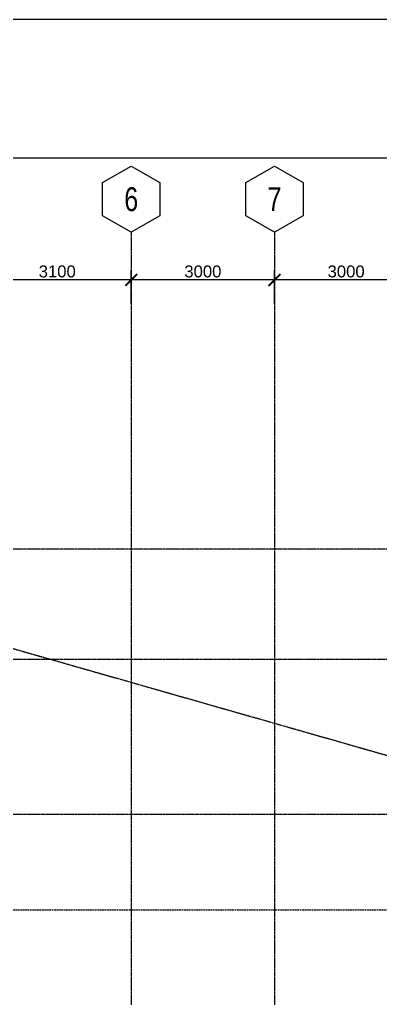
# Model space of a CAD drawing. Header units: inches. Extents: x -189245 to 740841, y -215444 to 469401.
# Drawn here: x 84720 to 92276, y -98931 to -78428 of the extents above; entities that cross this region are included whole.
import ezdxf
from ezdxf.enums import TextEntityAlignment as Align

# ---------------------------------------------------------------- set-up
doc = ezdxf.new("R2010")
doc.units = ezdxf.units.IN
doc.header["$LTSCALE"] = 10
doc.header["$MEASUREMENT"] = 0
doc.linetypes.add('GRID NORMAL$0$GRID BASEMENT$0$GRID GROUND$0$GRID$0$$0$PHANTOM', pattern=[2.5, 1.25, -0.25, 0.25, -0.25, 0.25, -0.25])
doc.linetypes.add('HIDDEN', pattern=[0.375, 0.25, -0.125])
for name, color, linetype in [('3', 252, 'Continuous'), ('a-dim', 8, 'Continuous'), ('A-GRID', 8, 'Continuous'), ('GRID BASEMENT$0$A-PROPERTY LINE', 1, 'Continuous'), ('TSG- plaster', 4, 'Continuous')]:
    doc.layers.add(name, color=color, linetype=linetype)
doc.layers.add('DEFPOINT', color=7, linetype='Continuous', plot=False)
doc.styles.add('GRID NORMAL$0$GRID BASEMENT$0$GRID GROUND$0$GRID$0$Standard', font='ARIAL.TTF')
doc.dimstyles.new('GRID NORMAL$0$GRID BASEMENT$0$GRID GROUND$0$GRID$0$Standard', dxfattribs={"dimtxt": 250, "dimasz": 0.18, "dimexe": 0.18, "dimexo": 0.0625, "dimgap": 50, "dimtad": 1, "dimdec": 0, "dimzin": 0, "dimdsep": 46, "dimtxsty": 'GRID NORMAL$0$GRID BASEMENT$0$GRID GROUND$0$GRID$0$Standard', "dimcen": 0.09, "dimadec": 0, "dimazin": 0, "dimtfac": 1, "dimtdec": 0, "dimtofl": 0, "dimtmove": 0, "dimatfit": 3, "dimfxl": 1, "dimtolj": 1, "dimtzin": 0, "dimarcsym": 0})

# ---------------------------------------------------------------- blocks, each defined once
blk = doc.blocks.new('GRID NORMAL$0$GRID BASEMENT$0$GRID GROUND$0$GRID$0$$0$GRID-V')
at = {"color": 3}
blk.add_lwpolyline([(6, 10.39), (0, 13.86), (-6, 10.39), (-6, 3.46), (0, 0), (6, 3.46)], close=True, dxfattribs=at)
at = {"color": 6, "style": 'GRID NORMAL$0$GRID BASEMENT$0$GRID GROUND$0$GRID$0$Standard', "width": 0.75}
blk.add_attdef('V', text='', height=5, dxfattribs=at).set_placement((0, 6.93), align=Align.MIDDLE)
blk = doc.blocks.new('GRID NORMAL$0$GRID BASEMENT$0$GRID GROUND$0$GRID$0$_ARCHTICK')
at = {"color": 0, "linetype": 'ByBlock', "ltscale": 20, "const_width": 0.15}
blk.add_lwpolyline([(-0.5, -0.5), (0.5, 0.5)], dxfattribs=at)
blk = doc.blocks.new('*D448')
at = {"layer": 'a-dim', "color": 0, "lineweight": -2, "ltscale": 500}
for p, q in [((-77959, -230188), (-77959, -229488)), ((-74859, -230188), (-74859, -229488)), ((-74659, -229688), (-78159, -229688))]:
    blk.add_line(p, q, dxfattribs=at)
at = {"layer": 'Defpoints', "color": 0, "ltscale": 500}
for p in [(-77959, -229688), (-77959, -230188), (-74859, -230188)]:
    blk.add_point(p, dxfattribs=at)
at = {"layer": 'a-dim', "color": 0, "lineweight": -2, "ltscale": 500, "xscale": 250, "yscale": 250, "zscale": 250, "rotation": 180}
blk.add_blockref('GRID NORMAL$0$GRID BASEMENT$0$GRID GROUND$0$GRID$0$_ARCHTICK', (-77959, -229688), dxfattribs=at)
at = {"layer": 'a-dim', "color": 0, "lineweight": -2, "ltscale": 500, "xscale": 250, "yscale": 250, "zscale": 250}
blk.add_blockref('GRID NORMAL$0$GRID BASEMENT$0$GRID GROUND$0$GRID$0$_ARCHTICK', (-74859, -229688), dxfattribs=at)
at = {"layer": 'a-dim', "color": 3, "ltscale": 500, "insert": (-76409, -229511), "char_height": 250, "attachment_point": 5, "style": 'GRID NORMAL$0$GRID BASEMENT$0$GRID GROUND$0$GRID$0$Standard'}
blk.add_mtext('\\A1;3100', dxfattribs=at)
blk = doc.blocks.new('*D452')
at = {"layer": 'a-dim', "color": 0, "lineweight": -2, "ltscale": 500}
for p, q in [((-74859, -230188), (-74859, -229488)), ((-71859, -230188), (-71859, -229488)), ((-71659, -229688), (-75059, -229688))]:
    blk.add_line(p, q, dxfattribs=at)
at = {"layer": 'Defpoints', "color": 0, "ltscale": 500}
for p in [(-74859, -229688), (-74859, -230188), (-71859, -230188)]:
    blk.add_point(p, dxfattribs=at)
at = {"layer": 'a-dim', "color": 0, "lineweight": -2, "ltscale": 500, "xscale": 250, "yscale": 250, "zscale": 250, "rotation": 180}
blk.add_blockref('GRID NORMAL$0$GRID BASEMENT$0$GRID GROUND$0$GRID$0$_ARCHTICK', (-74859, -229688), dxfattribs=at)
at = {"layer": 'a-dim', "color": 0, "lineweight": -2, "ltscale": 500, "xscale": 250, "yscale": 250, "zscale": 250}
blk.add_blockref('GRID NORMAL$0$GRID BASEMENT$0$GRID GROUND$0$GRID$0$_ARCHTICK', (-71859, -229688), dxfattribs=at)
at = {"layer": 'a-dim', "color": 3, "ltscale": 500, "insert": (-73359, -229511), "char_height": 250, "attachment_point": 5, "style": 'GRID NORMAL$0$GRID BASEMENT$0$GRID GROUND$0$GRID$0$Standard'}
blk.add_mtext('\\A1;3000', dxfattribs=at)
blk = doc.blocks.new('*D455')
at = {"layer": 'a-dim', "color": 0, "lineweight": -2, "ltscale": 500}
for p, q in [((-71859, -230188), (-71859, -229488)), ((-68859, -230188), (-68859, -229488)), ((-68659, -229688), (-72059, -229688))]:
    blk.add_line(p, q, dxfattribs=at)
at = {"layer": 'Defpoints', "color": 0, "ltscale": 500}
for p in [(-71859, -229688), (-71859, -230188), (-68859, -230188)]:
    blk.add_point(p, dxfattribs=at)
at = {"layer": 'a-dim', "color": 0, "lineweight": -2, "ltscale": 500, "xscale": 250, "yscale": 250, "zscale": 250, "rotation": 180}
blk.add_blockref('GRID NORMAL$0$GRID BASEMENT$0$GRID GROUND$0$GRID$0$_ARCHTICK', (-71859, -229688), dxfattribs=at)
at = {"layer": 'a-dim', "color": 0, "lineweight": -2, "ltscale": 500, "xscale": 250, "yscale": 250, "zscale": 250}
blk.add_blockref('GRID NORMAL$0$GRID BASEMENT$0$GRID GROUND$0$GRID$0$_ARCHTICK', (-68859, -229688), dxfattribs=at)
at = {"layer": 'a-dim', "color": 3, "ltscale": 500, "insert": (-70359, -229511), "char_height": 250, "attachment_point": 5, "style": 'GRID NORMAL$0$GRID BASEMENT$0$GRID GROUND$0$GRID$0$Standard'}
blk.add_mtext('\\A1;3000', dxfattribs=at)
blk = doc.blocks.new('grid')
at = {"layer": 'A-GRID', "linetype": 'GRID NORMAL$0$GRID BASEMENT$0$GRID GROUND$0$GRID$0$$0$PHANTOM'}
for p, q in [((-74858.8, -228688.5), (-74858.8, -289256.3)), ((-71858.8, -228688.5), (-71858.8, -289256.3)), ((-33688.1, -235324.1), (-100703.6, -235324.1)), ((-33688.1, -237636.6), (-100703.6, -237636.6)), ((-33688.1, -240886.6), (-100703.6, -240886.6))]:
    blk.add_line(p, q, dxfattribs=at)
at = {"layer": 'A-GRID'}
ref = blk.add_blockref('GRID NORMAL$0$GRID BASEMENT$0$GRID GROUND$0$GRID$0$$0$GRID-V', (-74858.8, -228688.5), dxfattribs=dict(at, xscale=-100, yscale=100, zscale=100))
ref.add_attrib('V', '6', dxfattribs={"layer": '0', "color": 6, "height": 500, "style": 'GRID NORMAL$0$GRID BASEMENT$0$GRID GROUND$0$GRID$0$Standard', "width": 0.75}).set_placement((-74858.8, -227995.7), align=Align.MIDDLE)
ref = blk.add_blockref('GRID NORMAL$0$GRID BASEMENT$0$GRID GROUND$0$GRID$0$$0$GRID-V', (-71858.8, -228688.5), dxfattribs=dict(at, xscale=-100, yscale=100, zscale=100))
ref.add_attrib('V', '7', dxfattribs={"layer": '0', "color": 6, "height": 500, "style": 'GRID NORMAL$0$GRID BASEMENT$0$GRID GROUND$0$GRID$0$Standard', "width": 0.75}).set_placement((-71858.8, -227995.7), align=Align.MIDDLE)
at = {"layer": 'a-dim', "ltscale": 500}
for base, p1, p2, picture, middle in [((-77958.8, -229688.5), (-74858.8, -230188.5), (-77958.8, -230188.5), '*D448', (-76408.8, -229510.8)), ((-74858.8, -229688.5), (-71858.8, -230188.5), (-74858.8, -230188.5), '*D452', (-73358.8, -229510.8)), ((-71858.8, -229688.5), (-68858.8, -230188.4), (-71858.8, -230188.4), '*D455', (-70358.8, -229510.8))]:
    dim = blk.add_linear_dim(base=base, p1=p1, p2=p2, angle=180, dimstyle='GRID NORMAL$0$GRID BASEMENT$0$GRID GROUND$0$GRID$0$Standard', override={"dimasz": 250, "dimexe": 200, "dimblk1": 'GRID NORMAL$0$GRID BASEMENT$0$GRID GROUND$0$GRID$0$_ARCHTICK', "dimblk2": 'GRID NORMAL$0$GRID BASEMENT$0$GRID GROUND$0$GRID$0$_ARCHTICK', "dimsah": 1, "dimdle": 200, "dimclrt": 3}, dxfattribs=at)
    dim.commit()
    dim.dimension.update_dxf_attribs({"geometry": picture, "text_midpoint": middle})

msp = doc.modelspace()

# ---------------------------------------------------------------- linework, layer by layer
at = {"layer": '3', "color": 251, "linetype": 'GRID NORMAL$0$GRID BASEMENT$0$GRID GROUND$0$GRID$0$$0$PHANTOM', "flags": 128}
msp.add_lwpolyline([(122371.35219, -102411.03171), (121907.36937, -111088.63621), (122289.02822, -123192.62054), (123264.2428, -131263.91886), (68600.45806, -144612.45953), (67343.32397, -137766.93444), (66388.25096, -130469.16522), (65807.8851, -123132.083), (65604.30197, -115794.90685), (65780.48662, -108467.02455), (66335.07245, -101137.97723), (67262.72419, -93856.83294), (68496.50524, -87007.06036), (122390.30657, -102403.83529)], dxfattribs=at)
at = {"layer": 'DEFPOINT', "color": 2}
msp.add_lwpolyline([(40754.93173, -152678.22268), (145754.93173, -152678.22268), (145754.93173, -78428.22268), (40754.93173, -78428.22268)], close=True, dxfattribs=at)
at = {"layer": 'DEFPOINT', "color": 5}
msp.add_lwpolyline([(46847.93173, -149778.22268), (142047.93173, -149778.22268), (142047.93173, -81328.22268), (46847.93173, -81328.22268)], close=True, dxfattribs=at)
at = {"layer": 'GRID BASEMENT$0$A-PROPERTY LINE', "color": 1, "linetype": 'HIDDEN'}
msp.add_lwpolyline([(71289.01965, -89518.7913), (76664.01965, -89518.7913), (76664.01965, -91831.32461), (83139.01965, -91831.32461), (83139.01965, -97076.8007), (103741.69566, -97080.90292), (118764.01977, -101368.31886), (118763.38716, -128186.90486), (108452.47205, -130613.1238), (108452.47205, -134881.32461), (83139.32108, -134876.8007), (83139.01965, -140131.32461), (76664.01965, -140131.32461), (76664.01965, -142444.32363), (71289.01965, -142444.34176), (71289.01965, -136831.32461), (70097.8017, -136831.32461, -0.0757802204), (70292.23686, -95131.32461), (71289.01965, -95131.32461), (71289.01965, -89518.7913)], format="xyb", dxfattribs=at)

# ---------------------------------------------------------------- block references
at = {"layer": 'TSG- plaster'}
msp.add_blockref('grid', (161916.94016, 145805.75787), dxfattribs=at)

doc.saveas('drawing.dxf')
